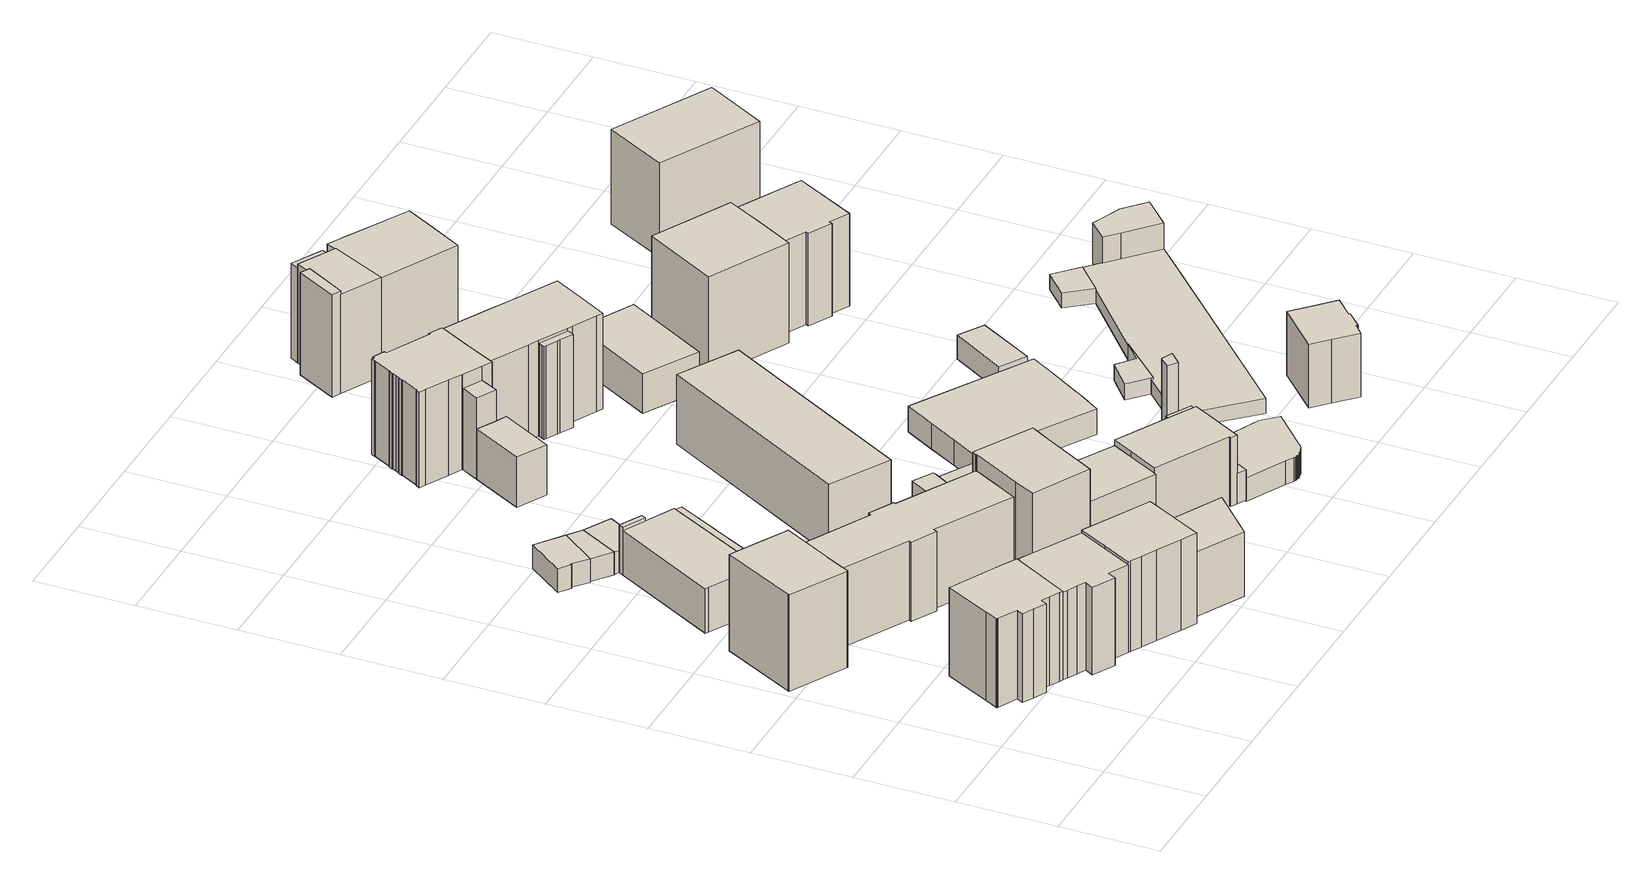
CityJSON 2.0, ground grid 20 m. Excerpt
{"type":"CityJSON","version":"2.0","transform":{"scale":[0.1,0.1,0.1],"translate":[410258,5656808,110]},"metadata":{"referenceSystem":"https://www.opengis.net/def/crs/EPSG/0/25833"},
"CityObjects":{
"building1":{"type":"Building","attributes":{"Dachtyp_tdc":"tdcFreeFormRoof","Gemeindeschluessel":14612000,"Dachneigung":32.85,"QualitaetDacherkennung":64,"Geometrietyp2DReferenz":"3000","measuredHeight":21.34,"function":"31001_9998","roofType":"5000"},"geometry":[{"type":"Solid","lod":"1","boundaries":[[[[0,1,2,3,4,5,6,7,8,9,10,11,12,13,14,15,16]],[[17,18,19,20,21,22,23,24,25,26,27,28,29,30,31,32,33]],[[16,18,17,0]],[[15,19,18,16]],[[14,20,19,15]],[[13,21,20,14]],[[12,22,21,13]],[[11,23,22,12]],[[10,24,23,11]],[[9,25,24,10]],[[8,26,25,9]],[[7,27,26,8]],[[6,28,27,7]],[[5,29,28,6]],[[4,30,29,5]],[[3,31,30,4]],[[2,32,31,3]],[[1,33,32,2]],[[0,17,33,1]]]]}]},
"building2":{"type":"Building","attributes":{"Dachtyp_tdc":"tdcFreeFormRoof","Gemeindeschluessel":14612000,"Dachneigung":33.17,"QualitaetDacherkennung":66,"Geometrietyp2DReferenz":"3000","measuredHeight":21.36,"function":"31001_9998","roofType":"5000"},"geometry":[{"type":"Solid","lod":"1","boundaries":[[[[34,35,36,37,38,39,40,41,42,43,44,45]],[[46,47,48,49,50,51,52,27,26,53,54,55]],[[45,47,46,34]],[[44,48,47,45]],[[43,49,48,44]],[[42,50,49,43]],[[41,51,50,42]],[[40,52,51,41]],[[39,27,52,40]],[[38,26,27,39]],[[37,53,26,38]],[[36,54,53,37]],[[35,55,54,36]],[[34,46,55,35]]]]}]},
"building3":{"type":"Building","attributes":{"Dachtyp_tdc":"tdcGableRoof","Gemeindeschluessel":14612000,"Dachneigung":32.8,"QualitaetDacherkennung":71,"Geometrietyp2DReferenz":"3000","measuredHeight":21.3,"function":"31001_9998","roofType":"3100"},"geometry":[{"type":"Solid","lod":"1","boundaries":[[[[56,57,58,59,60,61,62,63,64,65,66,67,68,69]],[[70,71,72,73,46,74,55,75,76,77,78,79,80,81]],[[69,71,70,56]],[[68,72,71,69]],[[67,73,72,68]],[[66,46,73,67]],[[65,74,46,66]],[[64,55,74,65]],[[63,75,55,64]],[[62,76,75,63]],[[61,77,76,62]],[[60,78,77,61]],[[59,79,78,60]],[[58,80,79,59]],[[57,81,80,58]],[[56,70,81,57]]]]}]},
"building4":{"type":"Building","attributes":{"name":"Berufliches Schulzentrum für Gastgewerbe Dresden Ernst Lößnitzer","Gemeindeschluessel":14612000,"Geometrietyp2DReferenz":"3000","function":"31001_3021","roofType":"9999"},"children":["building4-1","building4-2","building4-3","building4-4"]},
"building4-1":{"type":"BuildingPart","attributes":{"Dachtyp_tdc":"tdcFreeFormRoof","Dachneigung":10.02,"QualitaetDacherkennung":41,"Geometrietyp2DReferenz":"3000","measuredHeight":21.14,"roofType":"5000"},"parents":["building4"],"geometry":[{"type":"Solid","lod":"1","boundaries":[[[[82,83,84,85,86,87,88,89,90,91,92,93]],[[94,95,96,97,98,99,100,101,102,103,104,105]],[[93,95,94,82]],[[92,96,95,93]],[[91,97,96,92]],[[90,98,97,91]],[[89,99,98,90]],[[88,100,99,89]],[[87,101,100,88]],[[86,102,101,87]],[[85,103,102,86]],[[84,104,103,85]],[[83,105,104,84]],[[82,94,105,83]]]]}]},
"building4-2":{"type":"BuildingPart","attributes":{"Dachtyp_tdc":"tdcGableRoof","Dachneigung":26.31,"QualitaetDacherkennung":75,"Geometrietyp2DReferenz":"3000","measuredHeight":18.2,"roofType":"3100"},"parents":["building4"],"geometry":[{"type":"Solid","lod":"1","boundaries":[[[[106,107,106,108,109,110,111,112,113,114,115,116,117,118,119,120,121,122]],[[123,124,125,126,127,99,128,98,129,130,131,132,133,134,135,136,123,137]],[[122,124,123,106]],[[121,125,124,122]],[[120,126,125,121]],[[119,127,126,120]],[[118,99,127,119]],[[117,128,99,118]],[[116,98,128,117]],[[115,129,98,116]],[[114,130,129,115]],[[113,131,130,114]],[[112,132,131,113]],[[111,133,132,112]],[[110,134,133,111]],[[109,135,134,110]],[[108,136,135,109]],[[136,108,106,123]]]]}]},
"building4-3":{"type":"BuildingPart","attributes":{"Dachtyp_tdc":"tdcHipRoof","Dachneigung":16.8,"QualitaetDacherkennung":42,"Geometrietyp2DReferenz":"3000","measuredHeight":21.45,"roofType":"3200"},"parents":["building4"],"geometry":[{"type":"Solid","lod":"1","boundaries":[[[[138,139,140,141,142,143,144,145,146,147,148,149]],[[135,134,133,150,151,152,153,154,155,156,157,137]],[[149,134,135,138]],[[148,133,134,149]],[[147,150,133,148]],[[146,151,150,147]],[[145,152,151,146]],[[144,153,152,145]],[[143,154,153,144]],[[142,155,154,143]],[[141,156,155,142]],[[140,157,156,141]],[[139,137,157,140]],[[138,135,137,139]]]]}]},
"building4-4":{"type":"BuildingPart","attributes":{"Dachtyp_tdc":"tdcPolyFlatRoof","Dachneigung":0,"QualitaetDacherkennung":67,"Geometrietyp2DReferenz":"3000","measuredHeight":5.17,"roofType":"1000"},"parents":["building4"],"geometry":[{"type":"Solid","lod":"1","boundaries":[[[[158,159,160,161]],[[162,96,95,163]],[[161,96,162,158]],[[160,95,96,161]],[[159,163,95,160]],[[158,162,163,159]]]]}]},
"building5":{"type":"Building","attributes":{"Gemeindeschluessel":14612000,"Geometrietyp2DReferenz":"3000","function":"31001_3211","roofType":"9999"},"children":["building5-1","building5-2","building5-3"]},
"building5-1":{"type":"BuildingPart","attributes":{"Dachtyp_tdc":"tdcPolyFlatRoof","Dachneigung":0,"QualitaetDacherkennung":75,"Geometrietyp2DReferenz":"3000","measuredHeight":9.12,"roofType":"1000"},"parents":["building5"],"geometry":[{"type":"Solid","lod":"1","boundaries":[[[[164,165,166,167]],[[168,169,170,171]],[[167,169,168,164]],[[166,170,169,167]],[[165,171,170,166]],[[164,168,171,165]]]]}]},
"building5-2":{"type":"BuildingPart","attributes":{"Dachtyp_tdc":"tdcPolyFlatRoof","Dachneigung":37.56,"QualitaetDacherkennung":38,"Geometrietyp2DReferenz":"3000","measuredHeight":10.34,"roofType":"2100"},"parents":["building5"],"geometry":[{"type":"Solid","lod":"1","boundaries":[[[[172,173,174,175]],[[176,177,178,179]],[[175,177,176,172]],[[174,178,177,175]],[[173,179,178,174]],[[172,176,179,173]]]]}]},
"building5-3":{"type":"BuildingPart","attributes":{"Dachtyp_tdc":"tdcPolyFlatRoof","Dachneigung":3.19,"QualitaetDacherkennung":72,"Geometrietyp2DReferenz":"3000","measuredHeight":9.72,"roofType":"2100"},"parents":["building5"],"geometry":[{"type":"Solid","lod":"1","boundaries":[[[[180,181,182,183,184,185,186,187,188]],[[176,179,171,170,189,190,191,192,193]],[[188,179,176,180]],[[187,171,179,188]],[[186,170,171,187]],[[185,189,170,186]],[[184,190,189,185]],[[183,191,190,184]],[[182,192,191,183]],[[181,193,192,182]],[[180,176,193,181]]]]}]},
"building6":{"type":"Building","attributes":{"Dachtyp_tdc":"tdcPolyFlatRoof","Gemeindeschluessel":14612000,"Dachneigung":3.46,"QualitaetDacherkennung":80,"Geometrietyp2DReferenz":"3000","measuredHeight":5.28,"function":"31001_9998","roofType":"2100"},"geometry":[{"type":"Solid","lod":"1","boundaries":[[[[194,195,196,197,198,199]],[[200,201,202,203,204,205]],[[199,201,200,194]],[[198,202,201,199]],[[197,203,202,198]],[[196,204,203,197]],[[195,205,204,196]],[[194,200,205,195]]]]}]},
"building7":{"type":"Building","attributes":{"Dachtyp_tdc":"tdcPolyFlatRoof","Gemeindeschluessel":14612000,"Dachneigung":3.43,"QualitaetDacherkennung":74,"Geometrietyp2DReferenz":"3000","measuredHeight":5.12,"function":"31001_9998","roofType":"2100"},"geometry":[{"type":"Solid","lod":"1","boundaries":[[[[206,194,199,207]],[[208,209,210,211]],[[207,209,208,206]],[[199,210,209,207]],[[194,211,210,199]],[[206,208,211,194]]]]}]},
"building8":{"type":"Building","attributes":{"Dachtyp_tdc":"tdcPolyFlatRoof","Gemeindeschluessel":14612000,"Dachneigung":3.36,"QualitaetDacherkennung":80,"Geometrietyp2DReferenz":"3000","measuredHeight":4.96,"function":"31001_9998","roofType":"2100"},"geometry":[{"type":"Solid","lod":"1","boundaries":[[[[212,213,214,206,207]],[[177,215,216,217,178]],[[207,215,177,212]],[[206,216,215,207]],[[214,217,216,206]],[[213,178,217,214]],[[212,177,178,213]]]]}]},
"building9":{"type":"Building","attributes":{"Dachtyp_tdc":"tdcGableRoof","Gemeindeschluessel":14612000,"Dachneigung":32.88,"QualitaetDacherkennung":63,"Geometrietyp2DReferenz":"3000","measuredHeight":15.41,"function":"31001_9998","roofType":"3100"},"geometry":[{"type":"Solid","lod":"1","boundaries":[[[[218,219,220,221]],[[222,223,224,225]],[[221,223,222,218]],[[220,224,223,221]],[[219,225,224,220]],[[218,222,225,219]]]]}]},
"building10":{"type":"Building","attributes":{"Dachtyp_tdc":"tdcGableRoof","Gemeindeschluessel":14612000,"Dachneigung":27.25,"QualitaetDacherkennung":45,"Geometrietyp2DReferenz":"3000","measuredHeight":15.04,"function":"31001_9998","roofType":"3100"},"geometry":[{"type":"Solid","lod":"1","boundaries":[[[[226,227,228,229,230,231,232,233,234]],[[235,236,237,238,239,240,241,242,243]],[[234,236,235,226]],[[233,237,236,234]],[[232,238,237,233]],[[231,239,238,232]],[[230,240,239,231]],[[229,241,240,230]],[[228,242,241,229]],[[227,243,242,228]],[[226,235,243,227]]]]}]},
"building11":{"type":"Building","attributes":{"Dachtyp_tdc":"tdcPolyFlatRoof","Gemeindeschluessel":14612000,"Dachneigung":28.94,"QualitaetDacherkennung":58,"Geometrietyp2DReferenz":"3000","measuredHeight":9.3,"function":"31001_9998","roofType":"2100"},"geometry":[{"type":"Solid","lod":"1","boundaries":[[[[244,245,246,247,248,249,250,251]],[[252,253,254,255,256,257,258,259]],[[251,253,252,244]],[[250,254,253,251]],[[249,255,254,250]],[[248,256,255,249]],[[247,257,256,248]],[[246,258,257,247]],[[245,259,258,246]],[[244,252,259,245]]]]}]},
"building12":{"type":"Building","attributes":{"Dachtyp_tdc":"tdcPolyFlatRoof","Gemeindeschluessel":14612000,"Dachneigung":7.14,"QualitaetDacherkennung":91,"Geometrietyp2DReferenz":"3000","measuredHeight":11.1,"function":"31001_9998","roofType":"2100"},"geometry":[{"type":"Solid","lod":"1","boundaries":[[[[260,261,262,263,264]],[[265,266,267,268,269]],[[264,266,265,260]],[[263,267,266,264]],[[262,268,267,263]],[[261,269,268,262]],[[260,265,269,261]]]]}]},
"building13":{"type":"Building","attributes":{"Dachtyp_tdc":"tdcPolyFlatRoof","Gemeindeschluessel":14612000,"Dachneigung":27.32,"QualitaetDacherkennung":61,"Geometrietyp2DReferenz":"3000","measuredHeight":11.34,"function":"31001_9998","roofType":"2100"},"geometry":[{"type":"Solid","lod":"1","boundaries":[[[[270,271,272,273,274,275,276,277]],[[278,279,280,281,282,283,284,285]],[[277,279,278,270]],[[276,280,279,277]],[[275,281,280,276]],[[274,282,281,275]],[[273,283,282,274]],[[272,284,283,273]],[[271,285,284,272]],[[270,278,285,271]]]]}]},
"building14":{"type":"Building","attributes":{"Gemeindeschluessel":14612000,"Geometrietyp2DReferenz":"3000","function":"31001_9998","roofType":"9999"},"children":["building14-1","building14-2"]},
"building14-1":{"type":"BuildingPart","attributes":{"Dachtyp_tdc":"tdcPolyFlatRoof","Dachneigung":0,"QualitaetDacherkennung":77,"Geometrietyp2DReferenz":"3000","measuredHeight":4.88,"roofType":"1000"},"parents":["building14"],"geometry":[{"type":"Solid","lod":"1","boundaries":[[[[286,287,288,289,290,291]],[[292,293,294,295,296,297]],[[291,293,292,286]],[[290,294,293,291]],[[289,295,294,290]],[[288,296,295,289]],[[287,297,296,288]],[[286,292,297,287]]]]}]},
"building14-2":{"type":"BuildingPart","attributes":{"Dachtyp_tdc":"tdcPolyFlatRoof","Dachneigung":0,"QualitaetDacherkennung":77,"Geometrietyp2DReferenz":"3000","measuredHeight":4.36,"roofType":"1000"},"parents":["building14"],"geometry":[{"type":"Solid","lod":"1","boundaries":[[[[298,299,300,301]],[[302,303,297,296]],[[301,303,302,298]],[[300,297,303,301]],[[299,296,297,300]],[[298,302,296,299]]]]}]},
"building15":{"type":"Building","attributes":{"name":"48. Grundschule Dresden","Dachtyp_tdc":"tdcHipRoof","Gemeindeschluessel":14612000,"Dachneigung":32.06,"QualitaetDacherkennung":86,"Geometrietyp2DReferenz":"3000","measuredHeight":16.88,"function":"31001_3021","roofType":"3200"},"geometry":[{"type":"Solid","lod":"1","boundaries":[[[[304,305,306,307]],[[308,309,310,311]],[[307,309,308,304]],[[306,310,309,307]],[[305,311,310,306]],[[304,308,311,305]]]]}]},
"building16":{"type":"Building","attributes":{"Gemeindeschluessel":14612000,"Geometrietyp2DReferenz":"3000","function":"31001_9998","roofType":"9999"},"children":["building16-1","building16-2"]},
"building16-1":{"type":"BuildingPart","attributes":{"Dachtyp_tdc":"tdcGableRoof","Dachneigung":35.44,"QualitaetDacherkennung":79,"Geometrietyp2DReferenz":"3000","measuredHeight":22.84,"roofType":"3100"},"parents":["building16"],"geometry":[{"type":"Solid","lod":"1","boundaries":[[[[312,313,314,315,316,317,318,319,320,321,322,323,324,325,326,327,328,329,330,331,332,333,334,335,336,337,338,339,340,341,342,343]],[[344,345,346,347,348,349,350,351,352,353,354,355,356,357,358,359,360,361,362,363,364,365,366,367,368,369,370,371,372,373,374,375]],[[342,345,344,343]],[[341,346,345,342]],[[340,347,346,341]],[[339,348,347,340]],[[338,349,348,339]],[[337,350,349,338]],[[336,351,350,337]],[[335,352,351,336]],[[334,353,352,335]],[[333,354,353,334]],[[332,355,354,333]],[[331,356,355,332]],[[330,357,356,331]],[[329,358,357,330]],[[328,359,358,329]],[[327,360,359,328]],[[326,361,360,327]],[[325,362,361,326]],[[324,363,362,325]],[[323,364,363,324]],[[322,365,364,323]],[[321,366,365,322]],[[320,367,366,321]],[[319,368,367,320]],[[318,369,368,319]],[[317,370,369,318]],[[316,371,370,317]],[[315,372,371,316]],[[314,373,372,315]],[[313,374,373,314]],[[312,375,374,313]],[[343,344,375,312]]]]}]},
"building16-2":{"type":"BuildingPart","attributes":{"Dachtyp_tdc":"tdcPolyFlatRoof","Dachneigung":0,"QualitaetDacherkennung":55,"Geometrietyp2DReferenz":"3000","measuredHeight":17.24,"roofType":"1000"},"parents":["building16"],"geometry":[{"type":"Solid","lod":"1","boundaries":[[[[376,377,378,379]],[[345,344,267,266]],[[379,344,345,376]],[[378,267,344,379]],[[377,266,267,378]],[[376,345,266,377]]]]}]},
"building17":{"type":"Building","attributes":{"Gemeindeschluessel":14612000,"Geometrietyp2DReferenz":"3000","function":"31001_9998","roofType":"9999"},"children":["building17-1","building17-2","building17-3"]},
"building17-1":{"type":"BuildingPart","attributes":{"Dachtyp_tdc":"tdcFreeFormRoof","Dachneigung":71.93,"QualitaetDacherkennung":17,"Geometrietyp2DReferenz":"3000","measuredHeight":15.05,"roofType":"5000"},"parents":["building17"],"geometry":[{"type":"Solid","lod":"1","boundaries":[[[[380,381,382,383]],[[384,385,386,387]],[[383,385,384,380]],[[382,386,385,383]],[[381,387,386,382]],[[380,384,387,381]]]]}]},
"building17-2":{"type":"BuildingPart","attributes":{"Dachtyp_tdc":"tdcPolyFlatRoof","Dachneigung":0,"QualitaetDacherkennung":54,"Geometrietyp2DReferenz":"3000","measuredHeight":6.4,"roofType":"1000"},"parents":["building17"],"geometry":[{"type":"Solid","lod":"1","boundaries":[[[[388,389,390,391,392]],[[393,394,395,396,397]],[[392,394,393,388]],[[391,395,394,392]],[[390,396,395,391]],[[389,397,396,390]],[[388,393,397,389]]]]}]},
"building17-3":{"type":"BuildingPart","attributes":{"Dachtyp_tdc":"tdcHipAndGableRoof","Dachneigung":24.2,"QualitaetDacherkennung":44,"Geometrietyp2DReferenz":"3000","measuredHeight":16.16,"roofType":"5000"},"parents":["building17"],"geometry":[{"type":"Solid","lod":"1","boundaries":[[[[398,399,400,401,402,403,404,405,406,407]],[[408,238,409,236,384,387,397,410,396,411]],[[407,238,408,398]],[[406,409,238,407]],[[405,236,409,406]],[[404,384,236,405]],[[403,387,384,404]],[[402,397,387,403]],[[401,410,397,402]],[[400,396,410,401]],[[399,411,396,400]],[[398,408,411,399]]]]}]},
"building18":{"type":"Building","attributes":{"Dachtyp_tdc":"tdcPolyFlatRoof","Gemeindeschluessel":14612000,"Dachneigung":0,"QualitaetDacherkennung":80,"Geometrietyp2DReferenz":"3000","measuredHeight":4.95,"function":"31001_9998","roofType":"1000"},"geometry":[{"type":"Solid","lod":"1","boundaries":[[[[412,413,414,415,416,417,418,419,420,421,422,423,424,425,426,427,428,429,430,431,432,433,434,435,436]],[[437,438,439,440,441,442,443,444,445,446,447,448,449,450,451,452,453,454,455,456,457,458,459,460,461]],[[436,438,437,412]],[[435,439,438,436]],[[434,440,439,435]],[[433,441,440,434]],[[432,442,441,433]],[[431,443,442,432]],[[430,444,443,431]],[[429,445,444,430]],[[428,446,445,429]],[[427,447,446,428]],[[426,448,447,427]],[[425,449,448,426]],[[424,450,449,425]],[[423,451,450,424]],[[422,452,451,423]],[[421,453,452,422]],[[420,454,453,421]],[[419,455,454,420]],[[418,456,455,419]],[[417,457,456,418]],[[416,458,457,417]],[[415,459,458,416]],[[414,460,459,415]],[[413,461,460,414]],[[412,437,461,413]]]]}]},
"building19":{"type":"Building","attributes":{"Gemeindeschluessel":14612000,"Geometrietyp2DReferenz":"3000","function":"31001_9998","roofType":"9999"},"children":["building19-1","building19-2"]},
"building19-1":{"type":"BuildingPart","attributes":{"Dachtyp_tdc":"tdcGableRoof","Dachneigung":31.05,"QualitaetDacherkennung":78,"Geometrietyp2DReferenz":"3000","measuredHeight":22.22,"roofType":"3100"},"parents":["building19"],"geometry":[{"type":"Solid","lod":"1","boundaries":[[[[462,463,464,465,466,467,468,315,469,313,470,471,472]],[[473,474,475,476,374,477,372,478,479,480,481,482,483]],[[472,474,473,462]],[[471,475,474,472]],[[470,476,475,471]],[[313,374,476,470]],[[469,477,374,313]],[[315,372,477,469]],[[468,478,372,315]],[[467,479,478,468]],[[466,480,479,467]],[[465,481,480,466]],[[464,482,481,465]],[[463,483,482,464]],[[462,473,483,463]]]]}]},
"building19-2":{"type":"BuildingPart","attributes":{"Dachtyp_tdc":"tdcGableRoof","Dachneigung":31.69,"QualitaetDacherkennung":56,"Geometrietyp2DReferenz":"3000","measuredHeight":20.73,"roofType":"3100"},"parents":["building19"],"geometry":[{"type":"Solid","lod":"1","boundaries":[[[[484,485,486,487,488,489,490,491,492]],[[493,494,495,496,497,475,498,474,499]],[[492,494,493,484]],[[491,495,494,492]],[[490,496,495,491]],[[489,497,496,490]],[[488,475,497,489]],[[487,498,475,488]],[[486,474,498,487]],[[485,499,474,486]],[[484,493,499,485]]]]}]},
"building20":{"type":"Building","attributes":{"Gemeindeschluessel":14612000,"Geometrietyp2DReferenz":"3000","function":"31001_9998","roofType":"9999"},"children":["building20-1","building20-2"]},
"building20-1":{"type":"BuildingPart","attributes":{"Dachtyp_tdc":"tdcCutGableRoof","Dachneigung":23.59,"QualitaetDacherkennung":46,"Geometrietyp2DReferenz":"3000","measuredHeight":6.93,"roofType":"9999"},"parents":["building20"],"geometry":[{"type":"Solid","lod":"1","boundaries":[[[[500,501,502,503,504,505,506,507,508,509,510,511]],[[512,513,514,515,516,517,518,519,520,521,522,523]],[[511,513,512,500]],[[510,514,513,511]],[[509,515,514,510]],[[508,516,515,509]],[[507,517,516,508]],[[506,518,517,507]],[[505,519,518,506]],[[504,520,519,505]],[[503,521,520,504]],[[502,522,521,503]],[[501,523,522,502]],[[500,512,523,501]]]]}]},
"building20-2":{"type":"BuildingPart","attributes":{"Dachtyp_tdc":"tdcPolyFlatRoof","Dachneigung":9.49,"QualitaetDacherkennung":76,"Geometrietyp2DReferenz":"3000","measuredHeight":4.91,"roofType":"2100"},"parents":["building20"],"geometry":[{"type":"Solid","lod":"1","boundaries":[[[[524,525,526,527,528,529]],[[284,303,302,515,514,285]],[[529,303,284,524]],[[528,302,303,529]],[[527,515,302,528]],[[526,514,515,527]],[[525,285,514,526]],[[524,284,285,525]]]]}]},
"building21":{"type":"Building","attributes":{"Gemeindeschluessel":14612000,"Geometrietyp2DReferenz":"3000","function":"31001_9998","roofType":"9999"},"children":["building21-1","building21-2","building21-3"]},
"building21-1":{"type":"BuildingPart","attributes":{"Dachtyp_tdc":"tdcGableRoof","Dachneigung":35.78,"QualitaetDacherkennung":73,"Geometrietyp2DReferenz":"3000","measuredHeight":23.48,"roofType":"3100"},"parents":["building21"],"geometry":[{"type":"Solid","lod":"1","boundaries":[[[[530,531,532,533,534,535]],[[536,537,538,539,540,541]],[[535,537,536,530]],[[534,538,537,535]],[[533,539,538,534]],[[532,540,539,533]],[[531,541,540,532]],[[530,536,541,531]]]]}]},
"building21-2":{"type":"BuildingPart","attributes":{"Dachtyp_tdc":"tdcPolyFlatRoof","Dachneigung":35.49,"QualitaetDacherkennung":51,"Geometrietyp2DReferenz":"3000","measuredHeight":24.94,"roofType":"2100"},"parents":["building21"],"geometry":[{"type":"Solid","lod":"1","boundaries":[[[[542,543,544,545]],[[537,536,546,547]],[[545,536,537,542]],[[544,546,536,545]],[[543,547,546,544]],[[542,537,547,543]]]]}]},
"building21-3":{"type":"BuildingPart","attributes":{"Dachtyp_tdc":"tdcPolyFlatRoof","Dachneigung":43.21,"QualitaetDacherkennung":54,"Geometrietyp2DReferenz":"3000","measuredHeight":23.31,"roofType":"2100"},"parents":["building21"],"geometry":[{"type":"Solid","lod":"1","boundaries":[[[[548,549,550,551,552]],[[539,538,553,554,555]],[[552,538,539,548]],[[551,553,538,552]],[[550,554,553,551]],[[549,555,554,550]],[[548,539,555,549]]]]}]},
"building22":{"type":"Building","attributes":{"Dachtyp_tdc":"tdcPolyFlatRoof","Gemeindeschluessel":14612000,"Dachneigung":0,"QualitaetDacherkennung":91,"Geometrietyp2DReferenz":"3000","measuredHeight":8.33,"function":"31001_3211","roofType":"1000"},"geometry":[{"type":"Solid","lod":"1","boundaries":[[[[556,557,558,559]],[[560,561,562,563]],[[559,561,560,556]],[[558,562,561,559]],[[557,563,562,558]],[[556,560,563,557]]]]}]},
"building23":{"type":"Building","attributes":{"Dachtyp_tdc":"tdcGableRoof","Gemeindeschluessel":14612000,"Dachneigung":36.02,"QualitaetDacherkennung":80,"Geometrietyp2DReferenz":"3000","measuredHeight":23.43,"function":"31001_9998","roofType":"3100"},"geometry":[{"type":"Solid","lod":"1","boundaries":[[[[564,565,566,567,568,569,570,571,572,573,574]],[[575,576,577,578,579,580,581,582,583,584,585]],[[574,576,575,564]],[[573,577,576,574]],[[572,578,577,573]],[[571,579,578,572]],[[570,580,579,571]],[[569,581,580,570]],[[568,582,581,569]],[[567,583,582,568]],[[566,584,583,567]],[[565,585,584,566]],[[564,575,585,565]]]]}]},
"building24":{"type":"Building","attributes":{"Dachtyp_tdc":"tdcPolyFlatRoof","Gemeindeschluessel":14612000,"Dachneigung":2.79,"QualitaetDacherkennung":73,"Geometrietyp2DReferenz":"3000","measuredHeight":5.11,"function":"31001_9998","roofType":"2100"},"geometry":[{"type":"Solid","lod":"1","boundaries":[[[[586,587,588,589]],[[590,591,592,593]],[[589,591,590,586]],[[588,592,591,589]],[[587,593,592,588]],[[586,590,593,587]]]]}]},
"building25":{"type":"Building","attributes":{"Dachtyp_tdc":"tdcGableRoof","Gemeindeschluessel":14612000,"Dachneigung":38.07,"QualitaetDacherkennung":53,"Geometrietyp2DReferenz":"3000","measuredHeight":15.73,"function":"31001_9998","roofType":"3100"},"geometry":[{"type":"Solid","lod":"1","boundaries":[[[[594,595,596,597,598,599,600,601,602,603]],[[604,605,606,607,608,609,610,611,612,613]],[[603,605,604,594]],[[602,606,605,603]],[[601,607,606,602]],[[600,608,607,601]],[[599,609,608,600]],[[598,610,609,599]],[[597,611,610,598]],[[596,612,611,597]],[[595,613,612,596]],[[594,604,613,595]]]]}]},
"building26":{"type":"Building","attributes":{"name":"Schulmuseum Dresden","Dachtyp_tdc":"tdcHipAndGableRoof","Gemeindeschluessel":14612000,"Dachneigung":26.65,"QualitaetDacherkennung":91,"Geometrietyp2DReferenz":"3000","measuredHeight":23.29,"function":"31001_3034","roofType":"5000"},"geometry":[{"type":"Solid","lod":"1","boundaries":[[[[614,615,616,617,618,619]],[[620,621,622,623,624,625]],[[619,621,620,614]],[[618,622,621,619]],[[617,623,622,618]],[[616,624,623,617]],[[615,625,624,616]],[[614,620,625,615]]]]}]},
"building27":{"type":"Building","attributes":{"Gemeindeschluessel":14612000,"Geometrietyp2DReferenz":"3000","function":"31001_9998","roofType":"9999"},"children":["building27-1","building27-2","building27-3","building27-4","building27-5"]},
"building27-1":{"type":"BuildingPart","attributes":{"Dachtyp_tdc":"tdcPolyFlatRoof","Dachneigung":0,"QualitaetDacherkennung":0,"Geometrietyp2DReferenz":"3000","measuredHeight":3.17,"roofType":"9999"},"parents":["building27"],"geometry":[{"type":"Solid","lod":"1","boundaries":[[[[626,627,628,629]],[[630,631,632,633]],[[629,631,630,626]],[[628,632,631,629]],[[627,633,632,628]],[[626,630,633,627]]]]}]},
"building27-2":{"type":"BuildingPart","attributes":{"Dachtyp_tdc":"tdcPolyFlatRoof","Dachneigung":0,"QualitaetDacherkennung":0,"Geometrietyp2DReferenz":"3000","measuredHeight":3.33,"roofType":"9999"},"parents":["building27"],"geometry":[{"type":"Solid","lod":"1","boundaries":[[[[634,635,636,637,638,639]],[[640,641,642,643,644,645]],[[639,641,640,634]],[[638,642,641,639]],[[637,643,642,638]],[[636,644,643,637]],[[635,645,644,636]],[[634,640,645,635]]]]}]},
"building27-3":{"type":"BuildingPart","attributes":{"Dachtyp_tdc":"tdcFreeFormRoof","Dachneigung":55.74,"QualitaetDacherkennung":10,"Geometrietyp2DReferenz":"3000","measuredHeight":14.7,"roofType":"5000"},"parents":["building27"],"geometry":[{"type":"Solid","lod":"1","boundaries":[[[[646,647,648,649,650,651,652]],[[653,654,655,656,657,658,659]],[[652,654,653,646]],[[651,655,654,652]],[[650,656,655,651]],[[649,657,656,650]],[[648,658,657,649]],[[647,659,658,648]],[[646,653,659,647]]]]}]},
"building27-4":{"type":"BuildingPart","attributes":{"Dachtyp_tdc":"tdcFreeFormRoof","Dachneigung":63.3,"QualitaetDacherkennung":6,"Geometrietyp2DReferenz":"3000","measuredHeight":15.95,"roofType":"5000"},"parents":["building27"],"geometry":[{"type":"Solid","lod":"1","boundaries":[[[[660,661,662,663]],[[664,665,666,667]],[[663,665,664,660]],[[662,666,665,663]],[[661,667,666,662]],[[660,664,667,661]]]]}]},
"building27-5":{"type":"BuildingPart","attributes":{"Dachtyp_tdc":"tdcPolyFlatRoof","Dachneigung":0,"QualitaetDacherkennung":0,"Geometrietyp2DReferenz":"3000","measuredHeight":3.09,"roofType":"9999"},"parents":["building27"],"geometry":[{"type":"Solid","lod":"1","boundaries":[[[[668,669,670,671,672,673,674,675,676,677,678,679]],[[664,667,645,644,643,633,632,655,653,680,681,682]],[[679,667,664,668]],[[678,645,667,679]],[[677,644,645,678]],[[676,643,644,677]],[[675,633,643,676]],[[674,632,633,675]],[[673,655,632,674]],[[672,653,655,673]],[[671,680,653,672]],[[670,681,680,671]],[[669,682,681,670]],[[668,664,682,669]]]]}]},
"building28":{"type":"Building","attributes":{"Dachtyp_tdc":"tdcFreeFormRoof","Gemeindeschluessel":14612000,"Dachneigung":33.13,"QualitaetDacherkennung":79,"Geometrietyp2DReferenz":"3000","measuredHeight":22.01,"function":"31001_9998","roofType":"5000"},"geometry":[{"type":"Solid","lod":"1","boundaries":[[[[683,684,685,686,687,688,689,690]],[[620,624,691,692,693,694,695,696]],[[690,624,620,683]],[[689,691,624,690]],[[688,692,691,689]],[[687,693,692,688]],[[686,694,693,687]],[[685,695,694,686]],[[684,696,695,685]],[[683,620,696,684]]]]}]},
"building29":{"type":"Building","attributes":{"Dachtyp_tdc":"tdcGableRoof","Gemeindeschluessel":14612000,"Dachneigung":31.28,"QualitaetDacherkennung":83,"Geometrietyp2DReferenz":"3000","measuredHeight":22.26,"function":"31001_9998","roofType":"3100"},"geometry":[{"type":"Solid","lod":"1","boundaries":[[[[697,698,699,700]],[[701,702,703,704]],[[700,702,701,697]],[[699,703,702,700]],[[698,704,703,699]],[[697,701,704,698]]]]}]}
},
"vertices":[
[146,233,200],[139,220,200],[162,208,200],[187,195,200],[194,208,200],[211,199,200],[231,188,200],[237,185,200],[302,303,200],[297,307,200],[276,319,200],[170,373,200],[167,375,200],[119,282,200],[106,256,200],[105,254,200],[107,254,200],[146,233,13],[107,254,13],[105,254,13],[106,256,13],[119,282,13],[167,375,13],[170,373,13],[276,319,13],[297,307,13],[302,303,13],[237,185,13],[231,188,13],[211,199,13],[194,208,13],[187,195,13],[162,208,13],[139,220,13],
[368,116,198],[432,235,198],[333,289,198],[312,300,198],[302,303,198],[237,185,198],[247,180,198],[267,170,198],[284,161,198],[274,144,198],[319,120,198],[328,137,198],[368,116,13],[328,137,13],[319,120,13],[274,144,13],[284,161,13],[267,170,13],[247,180,13],[312,300,13],[333,289,13],[432,235,13],
[474,61,204],[506,44,204],[515,62,204],[537,103,204],[568,163,204],[564,165,204],[458,221,204],[436,233,204],[432,235,204],[400,175,204],[368,116,204],[373,113,204],[395,102,204],[425,86,204],[474,61,13],[425,86,13],[395,102,13],[373,113,13],[400,175,13],[436,233,13],[458,221,13],[564,165,13],[568,163,13],[537,103,13],[515,62,13],[506,44,13],
[85,768,215],[6,618,215],[7,617,215],[5,615,215],[120,553,215],[121,553,215],[147,604,215],[148,604,215],[199,700,215],[202,705,215],[194,709,215],[161,727,215],[85,768,12],[161,727,12],[194,709,12],[202,705,12],[199,700,12],[148,604,12],[147,604,12],[121,553,12],[120,553,12],[5,615,12],[7,617,12],[6,618,12],
[519,407,179],[515,401,179],[545,456,179],[570,502,179],[569,502,179],[570,504,179],[412,590,179],[414,594,179],[364,621,179],[360,615,179],[199,700,179],[174,653,179],[148,604,179],[309,517,179],[306,512,179],[357,485,179],[361,492,179],[519,407,12],[361,492,12],[357,485,12],[306,512,12],[309,517,12],[174,653,12],[360,615,12],[364,621,12],[414,594,12],[412,590,12],[570,504,12],[569,502,12],[570,502,12],[545,456,12],[515,401,12],
[570,502,214],[515,401,214],[492,358,214],[608,298,214],[609,298,214],[609,300,214],[669,408,214],[688,441,214],[692,447,214],[575,512,214],[570,504,214],[569,502,214],[575,512,12],[692,447,12],[688,441,12],[669,408,12],[609,300,12],[609,298,12],[608,298,12],[492,358,12],
[228,773,64],[195,791,64],[161,727,64],[194,709,64],[228,773,12],[195,791,12],
[358,983,102],[343,991,102],[249,813,102],[265,805,102],[358,983,11],[265,805,11],[249,813,11],[343,991,11],
[239,1045,111],[285,1021,111],[290,1030,111],[244,1054,111],[239,1045,11],[244,1054,11],[290,1030,11],[285,1021,11],
[239,1045,105],[122,831,105],[128,827,105],[195,791,105],[228,773,105],[232,779,105],[249,813,105],[343,991,105],[285,1021,105],[232,779,11],[228,773,11],[195,791,11],[128,827,11],[122,831,11],
[251,1161,58],[197,1202,58],[143,1129,58],[166,1112,58],[167,1115,58],[197,1089,58],[251,1161,8],[197,1089,8],[167,1115,8],[166,1112,8],[143,1129,8],[197,1202,8],
[279,1140,58],[235,1060,58],[279,1140,10],[235,1060,10],[197,1089,10],[251,1161,10],
[244,1054,58],[290,1030,58],[334,1110,58],[235,1060,11],[279,1140,11],[334,1110,11],
[625,5,148],[713,88,148],[568,163,148],[515,62,148],[625,5,12],[515,62,12],[568,163,12],[713,88,12],
[795,337,144],[682,400,144],[669,408,144],[638,352,144],[609,300,144],[741,229,144],[743,232,144],[769,281,144],[798,335,144],[795,337,11],[798,335,11],[769,281,11],[743,232,11],[741,229,11],[609,300,11],[638,352,11],[669,408,11],[682,400,11],
[718,411,96],[714,414,96],[719,423,96],[688,441,96],[669,408,96],[682,400,96],[687,410,96],[710,397,96],[718,411,14],[710,397,14],[687,410,14],[682,400,14],[669,408,14],[688,441,14],[719,423,14],[714,414,14],
[372,1311,114],[431,1279,114],[488,1383,114],[466,1393,114],[428,1414,114],[372,1311,8],[428,1414,8],[466,1393,8],[488,1383,8],[431,1279,8],
[794,494,106],[783,499,106],[737,526,106],[710,480,106],[692,447,106],[688,441,106],[719,423,106],[749,406,106],[794,494,11],[749,406,11],[719,423,11],[688,441,11],[692,447,11],[710,480,11],[737,526,11],[783,499,11],
[663,575,60],[668,584,60],[701,640,60],[705,647,60],[665,670,60],[624,599,60],[663,575,11],[624,599,11],[665,670,11],[705,647,11],[701,640,11],[668,584,11],
[778,596,54],[701,640,54],[668,584,54],[745,539,54],[778,596,11],[745,539,11],
[799,1069,155],[680,1137,155],[456,740,155],[576,672,155],[799,1069,8],[576,672,8],[456,740,8],[680,1137,8],
[506,1419,209],[508,1423,209],[538,1481,209],[572,1544,209],[573,1547,209],[547,1561,209],[546,1558,209],[457,1604,209],[459,1608,209],[434,1620,209],[432,1616,209],[430,1617,209],[427,1619,209],[423,1611,209],[424,1610,209],[403,1572,209],[402,1573,209],[398,1566,209],[399,1565,209],[395,1556,209],[390,1548,209],[389,1549,209],[385,1541,209],[386,1540,209],[366,1503,209],[365,1504,209],[360,1496,209],[374,1489,209],[420,1465,209],[447,1451,209],[447,1450,209],[485,1430,209],[485,1430,8],[447,1450,8],[447,1451,8],[420,1465,8],[374,1489,8],[360,1496,8],[365,1504,8],[366,1503,8],[386,1540,8],[385,1541,8],[389,1549,8],[390,1548,8],[395,1556,8],[399,1565,8],[398,1566,8],[402,1573,8],[403,1572,8],[424,1610,8],[423,1611,8],[427,1619,8],[430,1617,8],[432,1616,8],[434,1620,8],[459,1608,8],[457,1604,8],[546,1558,8],[547,1561,8],[573,1547,8],[572,1544,8],[538,1481,8],[508,1423,8],[506,1419,8],
[447,1450,180],[428,1414,180],[466,1393,180],[485,1430,180],
[910,275,150],[959,248,150],[966,261,150],[917,288,150],[910,275,11],[917,288,11],[966,261,11],[959,248,11],
[977,200,75],[943,218,75],[902,142,75],[920,133,75],[940,170,75],[977,200,11],[940,170,11],[920,133,11],[902,142,11],[943,218,11],
[890,152,156],[889,149,156],[902,142,156],[903,145,156],[943,218,156],[959,248,156],[910,275,156],[798,335,156],[775,292,156],[743,232,156],[890,152,11],[775,292,11],[903,145,11],[889,149,11],
[1058,90,58],[1061,93,58],[1132,160,58],[1104,190,58],[1051,214,58],[987,208,58],[977,200,58],[940,170,58],[920,133,58],[1000,91,58],[1016,82,58],[1020,81,58],[1023,80,58],[1025,80,58],[1028,79,58],[1031,79,58],[1034,80,58],[1036,80,58],[1040,81,58],[1044,82,58],[1046,83,58],[1049,84,58],[1051,85,58],[1054,87,58],[1056,88,58],[1058,90,8],[1056,88,8],[1054,87,8],[1051,85,8],[1049,84,8],[1046,83,8],[1044,82,8],[1040,81,8],[1036,80,8],[1034,80,8],[1031,79,8],[1028,79,8],[1025,80,8],[1023,80,8],[1020,81,8],[1016,82,8],[1000,91,8],[920,133,8],[940,170,8],[977,200,8],[987,208,8],[1051,214,8],[1104,190,8],[1132,160,8],[1061,93,8],
[672,1337,209],[722,1311,209],[734,1305,209],[767,1363,209],[800,1423,209],[700,1476,209],[672,1491,209],[539,1483,209],[585,1383,209],[605,1372,209],[663,1342,209],[672,1337,8],[663,1342,8],[605,1372,8],[585,1383,8],[539,1483,8],[672,1491,8],[700,1476,8],[800,1423,8],[767,1363,8],[734,1305,8],[722,1311,8],
[629,1342,204],[656,1328,204],[663,1342,204],[632,1358,204],[605,1372,204],[600,1363,204],[598,1358,204],[602,1356,204],[625,1344,204],[629,1342,8],[625,1344,8],[602,1356,8],[598,1358,8],[600,1363,8],[632,1358,8],[656,1328,8],
[1034,500,65],[1045,517,65],[1052,529,65],[1080,574,65],[1095,598,65],[1117,635,65],[882,775,65],[846,713,65],[813,655,65],[781,601,65],[828,574,65],[1011,465,65],[1034,500,11],[1011,465,11],[828,574,11],[781,601,11],[813,655,11],[846,713,11],[882,775,11],[1117,635,11],[1095,598,11],[1080,574,11],[1052,529,11],[1045,517,11],
[737,526,56],[783,499,56],[828,574,56],[781,601,56],[778,596,56],[745,539,56],
[593,1753,215],[674,1710,215],[729,1824,215],[717,1830,215],[654,1864,215],[638,1834,215],[593,1753,6],[638,1834,6],[654,1864,6],[717,1830,6],[729,1824,6],[674,1710,6],
[638,1834,222],[620,1844,222],[575,1762,222],[593,1753,222],[575,1762,6],[620,1844,6],
[717,1830,206],[726,1848,206],[723,1850,206],[664,1882,206],[654,1864,206],[664,1882,6],[723,1850,6],[726,1848,6],
[954,1343,91],[843,1401,91],[749,1234,91],[857,1172,91],[954,1343,8],[857,1172,8],[749,1234,8],[843,1401,8],
[706,1776,214],[674,1710,214],[828,1630,214],[863,1693,214],[894,1749,214],[898,1756,214],[785,1818,214],[768,1828,214],[760,1832,214],[738,1844,214],[729,1824,214],[706,1776,7],[729,1824,7],[738,1844,7],[760,1832,7],[768,1828,7],[785,1818,7],[898,1756,7],[894,1749,7],[863,1693,7],[828,1630,7],[674,1710,7],
[1142,796,59],[1075,685,59],[1128,653,59],[1192,765,59],[1142,796,9],[1192,765,9],[1128,653,9],[1075,685,9],
[1375,133,140],[1373,135,140],[1409,170,140],[1368,209,140],[1336,240,140],[1252,159,140],[1284,129,140],[1324,90,140],[1344,108,140],[1346,105,140],[1375,133,6],[1346,105,6],[1344,108,6],[1324,90,6],[1284,129,6],[1252,159,6],[1336,240,6],[1368,209,6],[1409,170,6],[1373,135,6],
[1083,1117,219],[1110,1166,219],[1150,1241,219],[991,1324,219],[908,1176,219],[1069,1092,219],[1083,1117,8],[1069,1092,8],[908,1176,8],[991,1324,8],[1150,1241,8],[1110,1166,8],
[1379,698,36],[1418,649,36],[1473,700,36],[1427,743,36],[1379,698,4],[1427,743,4],[1473,700,4],[1418,649,4],
[1146,471,38],[1183,436,38],[1186,433,38],[1269,519,38],[1232,486,38],[1197,514,38],[1146,471,4],[1197,514,4],[1232,486,4],[1269,519,4],[1186,433,4],[1183,436,4],
[1589,593,89],[1643,645,89],[1600,684,89],[1572,695,89],[1538,709,89],[1503,673,89],[1529,649,89],[1589,593,4],[1529,649,4],[1503,673,4],[1538,709,4],[1572,695,4],[1600,684,4],[1643,645,4],
[1084,339,153],[1107,361,153],[1085,371,153],[1065,352,153],[1084,339,4],[1065,352,4],[1085,371,4],[1107,361,4],
[1084,339,35],[1126,312,35],[1208,223,35],[1545,550,35],[1589,593,35],[1503,673,35],[1473,700,35],[1418,649,35],[1269,519,35],[1186,433,35],[1183,436,35],[1107,361,35],[1545,550,4],[1208,223,4],[1126,312,4],
[1083,1117,203],[1138,1089,203],[1135,1083,203],[1182,1058,203],[1185,1065,203],[1225,1043,203],[1291,1167,203],[1150,1241,203],[1291,1167,8],[1225,1043,8],[1185,1065,8],[1182,1058,8],[1135,1083,8],[1138,1089,8],
[1434,1312,207],[1503,1436,207],[1302,1543,207],[1236,1418,207],[1434,1312,7],[1236,1418,7],[1302,1543,7],[1503,1436,7]
]}
